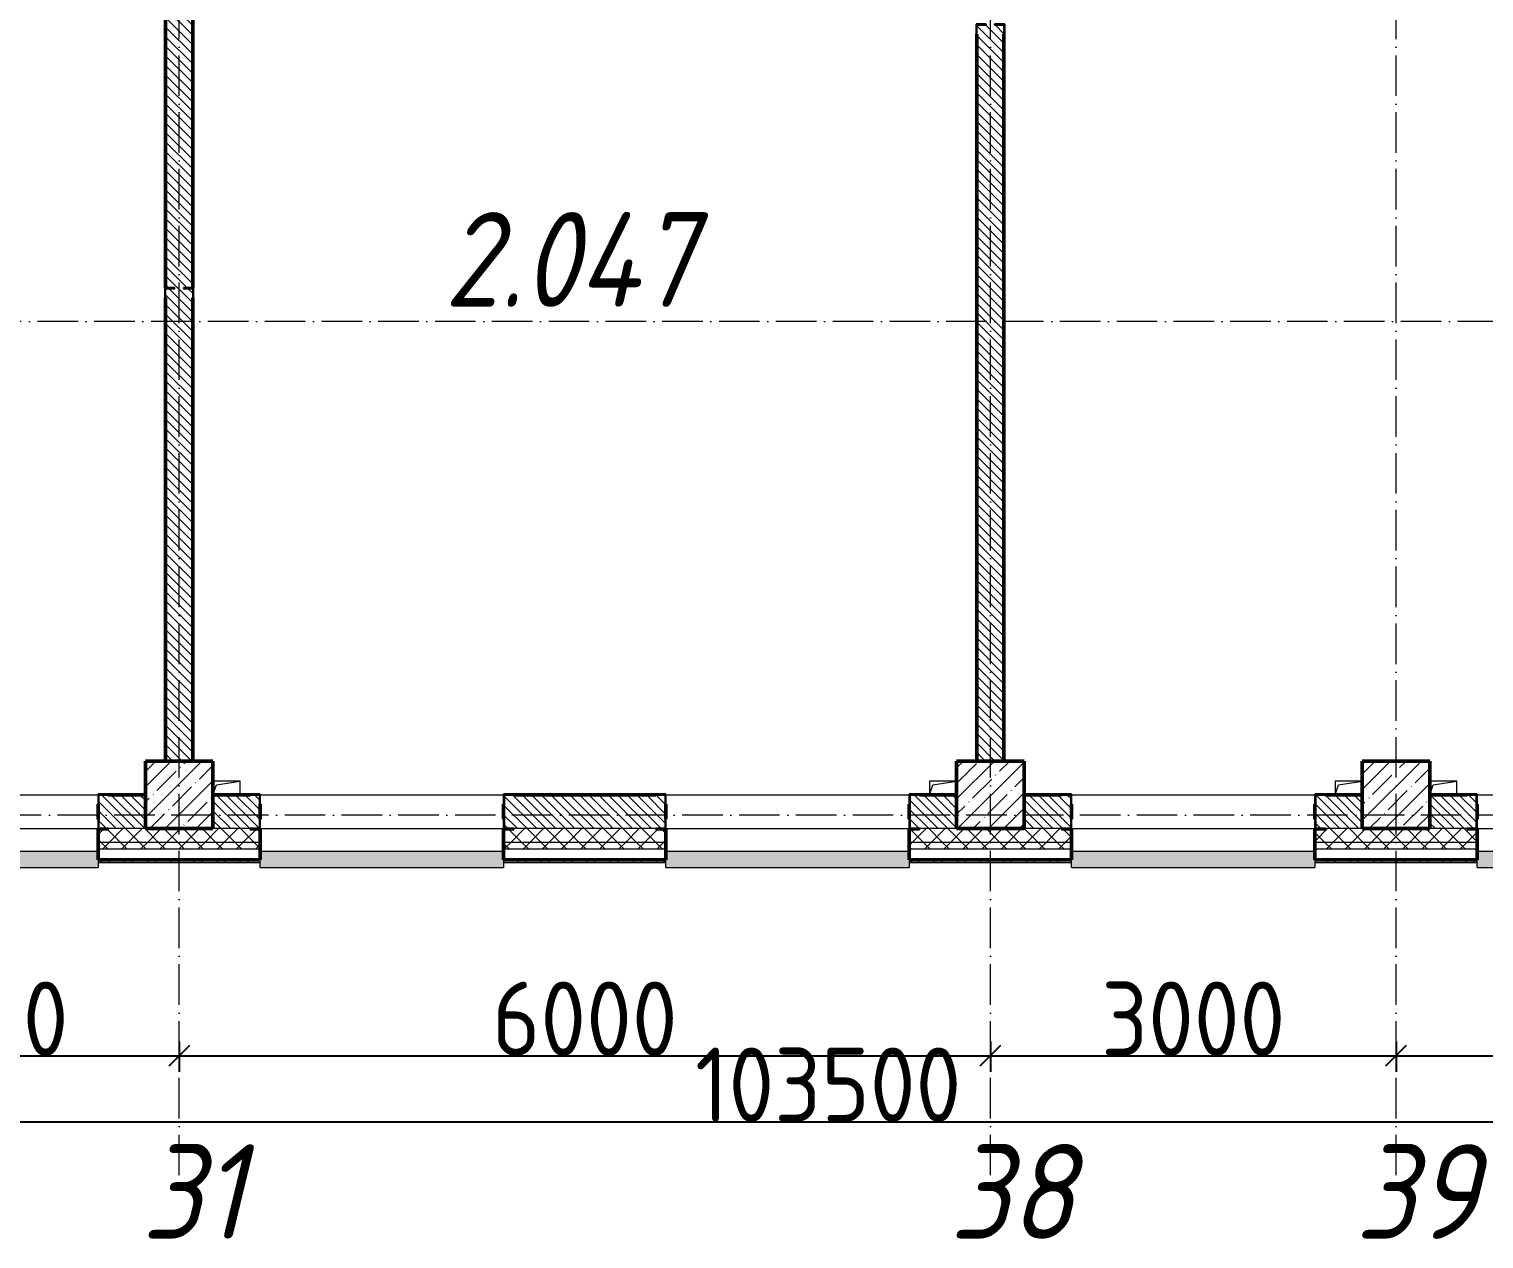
# Model space of a CAD drawing. Header units: millimetres. Extents: x -12989 to 629078, y -109036 to 555275.
# Drawn here: x 560058 to 570818, y 85832 to 94778 of the extents above; entities that cross this region are included whole.
import ezdxf

# ---------------------------------------------------------------- set-up
doc = ezdxf.new("R2010")
doc.units = ezdxf.units.MM
doc.linetypes.add('50_200_ШТРИХ_1Т_ш5_п1_п1_', pattern=[700, 500, -100, 0, -100])
for name, color, linetype, lineweight in [('A-____-____-DIMS', 7, 'Continuous', 9), ('A-GENM-____-MCUT', 7, 'Continuous', 25), ('A-GENM-____-OTLN', 7, 'Continuous', 9), ('A-GENM-____-OTLN-1', 7, 'Continuous', 25), ('A-GLAZ-____-OTLN', 7, 'Continuous', 9), ('A-WALL-____-MCUT-2', 7, 'Continuous', 50), ('A-WALL-____-MCUT-3', 7, 'Continuous', 9), ('A-WALL-____-OTLN', 7, 'Continuous', 9), ('A-WALL-____-PATT-1', 7, 'Continuous', 9), ('A-WALL-FNSH-MCUT-1', 7, 'Continuous', 9), ('S-COLS-____-MCUT', 7, 'Continuous', 50), ('S-COLS-____-OTLN', 7, 'Continuous', 9), ('S-GRID-____-IDEN', 7, 'Continuous', 9), ('S-GRID-____-OTLN-1', 7, '50_200_ШТРИХ_1Т_ш5_п1_п1_', 9), ('Марки помещений', 7, 'Continuous', 9)]:
    doc.layers.add(name, color=color, linetype=linetype, lineweight=lineweight)
doc.layers.add('A-GLAZ-____-OTLN-1', color=7, linetype='Continuous', lineweight=9, true_color=0xc0c0c0)
doc.styles.add('ISOCPEUR_I', font='isocpeui.ttf', dxfattribs={"width": 0.9, "height": 2.5})
doc.styles.add('ISOCPEUR_I_3', font='isocpeui.ttf', dxfattribs={"width": 0.85, "height": 2.2})
doc.styles.add('ISOCPEUR_I_9', font='isocpeui.ttf', dxfattribs={"width": 0.9, "height": 250})
doc.styles.add('СПДС', font='isocpeur.ttf', dxfattribs={"width": 0.9})
doc.dimstyles.new('ISO-2_5_0_9К_БОЛЬШОЙ_ОСИ', dxfattribs={"dimscale": 304.8, "dimtxt": 248.995294, "dimasz": 0.492126, "dimexe": 0.393701, "dimexo": 0, "dimgap": 0, "dimtad": 1, "dimdec": 0, "dimzin": 0, "dimdsep": 46, "dimtxsty": 'ISOCPEUR_I_9', "dimblk1": 'OBLIQUE', "dimblk2": 'OBLIQUE', "dimsah": 1, "dimcen": 0.09, "dimdle": 0.393701, "dimazin": 0, "dimtfac": 1, "dimtdec": 4, "dimtix": 1, "dimtmove": 0, "dimatfit": 3, "dimfxl": 1, "dimtvp": 1, "dimtolj": 1, "dimtzin": 0, "dimarcsym": 2})
pattern_1 = [(135, (516567.8, 90784.41), (-35.35534, -35.35534), [])]
pattern_2 = [(45, (516567.8, 90784.41), (-70.71068, 70.71068), []), (135, (516567.8, 90784.41), (-70.71068, -70.71068), [])]

# ---------------------------------------------------------------- blocks, each defined once
blk = doc.blocks.new('BSC_Колонна _Прямоугольная - 500х500-V59-АР1_План отверстий 2 этажа в осях 1-64_А-ГГ')
at = {"layer": 'S-COLS-____-OTLN'}
h = blk.add_hatch(dxfattribs=at)
h.set_pattern_fill('FP_88', color=256, style=0, pattern_type=2)
h.set_pattern_definition([(45, (-50600, 1668.96), (-114.04925, 114.04925), []), (45, (-50485.95, 1668.96), (-114.04925, 114.04925), [201.613, -40.323, 3.353, -36.97])])
h.paths.add_polyline_path([(-250, -250), (250, -250), (250, 250), (-250, 250), (-250, -175)], flags=0)
at = {"layer": 'S-COLS-____-MCUT'}
for p, q in [((250, 250), (-250, 250)), ((-250, 250), (-250, -250)), ((250, -250), (250, 250)), ((-250, -250), (250, -250))]:
    blk.add_line(p, q, dxfattribs=at)
blk = doc.blocks.new('BSC_Колонна _Прямоугольная - 500х500-V61-АР1_План отверстий 2 этажа в осях 1-64_А-ГГ')
at = {"layer": 'S-COLS-____-OTLN'}
h = blk.add_hatch(dxfattribs=at)
h.set_pattern_fill('FP_90', color=256, style=0, pattern_type=2)
h.set_pattern_definition([(45, (-53600, 1668.96), (-114.04925, 114.04925), []), (45, (-53485.95, 1668.96), (-114.04925, 114.04925), [201.613, -40.323, 3.353, -36.97])])
h.paths.add_polyline_path([(-250, -250), (250, -250), (250, 250), (-250, 250)], flags=0)
at = {"layer": 'S-COLS-____-MCUT'}
for p, q in [((250, 250), (-250, 250)), ((-250, 250), (-250, -250)), ((250, -250), (250, 250)), ((-250, -250), (250, -250))]:
    blk.add_line(p, q, dxfattribs=at)
blk = doc.blocks.new('BSC_Колонна _Прямоугольная - 500х500-V89-АР1_План отверстий 2 этажа в осях 1-64_А-ГГ')
at = {"layer": 'S-COLS-____-OTLN'}
h = blk.add_hatch(dxfattribs=at)
h.set_pattern_fill('FP_118', color=256, style=0, pattern_type=2)
h.set_pattern_definition([(45, (-44600, 1668.96), (-114.04925, 114.04925), []), (45, (-44485.95, 1668.96), (-114.04925, 114.04925), [201.613, -40.323, 3.353, -36.97])])
h.paths.add_polyline_path([(-250, -250), (250, -250), (250, 250), (-250, 250)], flags=0)
at = {"layer": 'S-COLS-____-MCUT'}
for p, q in [((250, 250), (-250, 250)), ((-250, 250), (-250, -250)), ((250, -250), (250, 250)), ((-250, -250), (250, -250))]:
    blk.add_line(p, q, dxfattribs=at)
blk = doc.blocks.new('Фахверк_СКБ_Уголок - 250_2700-27497298-АР1_План отверстий 2 этажа в осях 1-64_А-ГГ')
at = {"layer": 'A-GENM-____-MCUT'}
for p, q in [((200, 181), (125, 181)), ((125, 181), (125, 106)), ((131, 106), (131, 175)), ((131, 175), (200, 175)), ((200, 175), (200, 181)), ((125, 106), (131, 106)), ((131, -6), (125, -6)), ((125, -6), (125, -81)), ((125, -81), (200, -81)), ((131, -75), (131, -6)), ((200, -75), (131, -75)), ((200, -81), (200, -75))]:
    blk.add_line(p, q, dxfattribs=at)
blk = doc.blocks.new('Фахверк_СКБ_Уголок - 200_3550-28267367-АР1_План отверстий 2 этажа в осях 1-64_А-ГГ')
at = {"layer": 'A-GENM-____-MCUT'}
for p, q in [((200, 156), (125, 156)), ((125, 156), (125, 81)), ((131, 81), (131, 150)), ((131, 150), (200, 150)), ((200, 150), (200, 156)), ((125, 81), (131, 81)), ((131, 19), (125, 19)), ((125, 19), (125, -56)), ((131, -50), (131, 19)), ((125, -56), (200, -56)), ((200, -50), (131, -50)), ((200, -56), (200, -50))]:
    blk.add_line(p, q, dxfattribs=at)
blk = doc.blocks.new('AR_Отверстие прямоугольное _в плите_ - AR_Отверстие прямоугольное _в плите_-30510712-АР1_План отверстий 2 этажа в осях 1-64_А-ГГ')
at = {"layer": 'A-GENM-____-OTLN'}
for p, q in [((100, 50), (-100, 50)), ((-100, -50), (-75, 25)), ((-75, 25), (100, 50)), ((100, -50), (100, 50))]:
    blk.add_line(p, q, dxfattribs=at)
blk = doc.blocks.new('AR_Отверстие прямоугольное _в плите_ - AR_Отверстие прямоугольное _в плите_-V161-АР1_План отверстий 2 этажа в осях 1-64_А-ГГ')
at = {"layer": 'A-GENM-____-OTLN'}
for p, q in [((100, 50), (-100, 50)), ((-100, 50), (-100, -50)), ((-100, -50), (-75, 25)), ((-75, 25), (100, 50))]:
    blk.add_line(p, q, dxfattribs=at)
blk = doc.blocks.new('Отлив_СКБ - Отлив витража_120_НВФ-31885688-АР1_План отверстий 2 этажа в осях 1-64_А-ГГ')
at = {"layer": 'A-GLAZ-____-OTLN-1'}
for points in [[(4113, -2), (4800, -2), (4800, 0), (0, 0), (0, -2), (2345, -2)], [(4113, -120), (4800, -120), (4800, -2), (0, -2), (0, -120), (2345, -120)]]:
    blk.add_hatch(color=256, dxfattribs=at).paths.add_polyline_path(points, flags=0)
at = {"layer": 'A-GLAZ-____-OTLN'}
for p, q in [((0, 0), (4800, 0)), ((4800, -2), (0, -2)), ((0, -120), (0, -83)), ((4800, -83), (4800, -120)), ((0, -120), (4800, -120))]:
    blk.add_line(p, q, dxfattribs=at)
blk = doc.blocks.new('Отлив_СКБ - Отлив витража_120_НВФ-V194-АР1_План отверстий 2 этажа в осях 1-64_А-ГГ')
at = {"layer": 'A-GLAZ-____-OTLN-1'}
for points in [[(1800, -2), (1800, 0), (0, 0), (0, -2), (1544, -2)], [(1544, -120), (1800, -120), (1800, -2), (0, -2), (0, -120)]]:
    blk.add_hatch(color=256, dxfattribs=at).paths.add_polyline_path(points, flags=0)
at = {"layer": 'A-GLAZ-____-OTLN'}
for p, q in [((0, 0), (1800, 0)), ((1800, -2), (0, -2)), ((0, -120), (0, -83)), ((1800, -83), (1800, -120)), ((0, -120), (1800, -120))]:
    blk.add_line(p, q, dxfattribs=at)
blk = doc.blocks.new('154_Стойка_СКБ_Уголок - СМ-2180_200-28268025-АР1_План отверстий 2 этажа в осях 1-64_А-ГГ')
at = {"layer": 'A-GENM-____-MCUT'}
for p, q in [((125, 156), (125, 81)), ((200, 156), (125, 156)), ((131, 81), (131, 150)), ((131, 150), (200, 150)), ((200, 150), (200, 156)), ((125, 81), (131, 81)), ((131, 19), (125, 19)), ((125, 19), (125, -56)), ((131, -50), (131, 19)), ((125, -56), (200, -56)), ((200, -50), (131, -50)), ((200, -56), (200, -50))]:
    blk.add_line(p, q, dxfattribs=at)
blk = doc.blocks.new('_Oblique')
at = {"color": 0, "linetype": 'ByBlock', "lineweight": -2}
blk.add_line((-0.5, -0.5), (0.5, 0.5), dxfattribs=at)
blk = doc.blocks.new('*D2919')
at = {"layer": 'A-____-____-DIMS', "color": 0, "lineweight": -2, "transparency": 16777216}
for p, q in [((325371, -90356), (325371, -90582)), ((328371, -90356), (328371, -90582)), ((325251, -90462), (328491, -90462))]:
    blk.add_line(p, q, dxfattribs=at)
at = {"layer": 'Defpoints', "color": 0, "transparency": 16777216}
for p in [(325371, -90356), (328371, -90356), (328371, -90462)]:
    blk.add_point(p, dxfattribs=at)
at = {"layer": 'A-____-____-DIMS', "color": 0, "lineweight": -2, "transparency": 16777216, "xscale": 150, "yscale": 150, "zscale": 150, "rotation": 180}
blk.add_blockref('_Oblique', (325371, -90462), dxfattribs=at)
at = {"layer": 'A-____-____-DIMS', "color": 0, "lineweight": -2, "transparency": 16777216, "xscale": 150, "yscale": 150, "zscale": 150}
blk.add_blockref('_Oblique', (328371, -90462), dxfattribs=at)
at = {"layer": 'A-____-____-DIMS', "color": 0, "transparency": 16777216, "insert": (326871, -90188), "char_height": 548.6, "attachment_point": 5, "style": 'СПДС'}
blk.add_mtext('\\A1;3000', dxfattribs=at)
blk = doc.blocks.new('*D2920')
at = {"layer": 'A-____-____-DIMS', "color": 0, "lineweight": -2, "transparency": 16777216}
for p, q in [((328371, -90356), (328371, -90582)), ((334371, -90356), (334371, -90582)), ((328251, -90462), (334491, -90462))]:
    blk.add_line(p, q, dxfattribs=at)
at = {"layer": 'Defpoints', "color": 0, "transparency": 16777216}
for p in [(328371, -90356), (334371, -90356), (334371, -90462)]:
    blk.add_point(p, dxfattribs=at)
at = {"layer": 'A-____-____-DIMS', "color": 0, "lineweight": -2, "transparency": 16777216, "xscale": 150, "yscale": 150, "zscale": 150, "rotation": 180}
blk.add_blockref('_Oblique', (328371, -90462), dxfattribs=at)
at = {"layer": 'A-____-____-DIMS', "color": 0, "lineweight": -2, "transparency": 16777216, "xscale": 150, "yscale": 150, "zscale": 150}
blk.add_blockref('_Oblique', (334371, -90462), dxfattribs=at)
at = {"layer": 'A-____-____-DIMS', "color": 0, "transparency": 16777216, "insert": (331371, -90188), "char_height": 548.6, "attachment_point": 5, "style": 'СПДС'}
blk.add_mtext('\\A1;6000', dxfattribs=at)
blk = doc.blocks.new('*D2921')
at = {"layer": 'A-____-____-DIMS', "color": 0, "lineweight": -2, "transparency": 16777216}
for p, q in [((334371, -90356), (334371, -90582)), ((337371, -90356), (337371, -90582)), ((334251, -90462), (337491, -90462))]:
    blk.add_line(p, q, dxfattribs=at)
at = {"layer": 'Defpoints', "color": 0, "transparency": 16777216}
for p in [(334371, -90356), (337371, -90356), (337371, -90462)]:
    blk.add_point(p, dxfattribs=at)
at = {"layer": 'A-____-____-DIMS', "color": 0, "lineweight": -2, "transparency": 16777216, "xscale": 150, "yscale": 150, "zscale": 150, "rotation": 180}
blk.add_blockref('_Oblique', (334371, -90462), dxfattribs=at)
at = {"layer": 'A-____-____-DIMS', "color": 0, "lineweight": -2, "transparency": 16777216, "xscale": 150, "yscale": 150, "zscale": 150}
blk.add_blockref('_Oblique', (337371, -90462), dxfattribs=at)
at = {"layer": 'A-____-____-DIMS', "color": 0, "transparency": 16777216, "insert": (335871, -90188), "char_height": 548.6, "attachment_point": 5, "style": 'СПДС'}
blk.add_mtext('\\A1;3000', dxfattribs=at)
blk = doc.blocks.new('*D2922')
at = {"layer": 'A-____-____-DIMS', "color": 0, "lineweight": -2, "transparency": 16777216}
for p, q in [((337371, -90356), (337371, -90582)), ((343371, -90356), (343371, -90582)), ((337251, -90462), (343491, -90462))]:
    blk.add_line(p, q, dxfattribs=at)
at = {"layer": 'Defpoints', "color": 0, "transparency": 16777216}
for p in [(337371, -90356), (343371, -90356), (343371, -90462)]:
    blk.add_point(p, dxfattribs=at)
at = {"layer": 'A-____-____-DIMS', "color": 0, "lineweight": -2, "transparency": 16777216, "xscale": 150, "yscale": 150, "zscale": 150, "rotation": 180}
blk.add_blockref('_Oblique', (337371, -90462), dxfattribs=at)
at = {"layer": 'A-____-____-DIMS', "color": 0, "lineweight": -2, "transparency": 16777216, "xscale": 150, "yscale": 150, "zscale": 150}
blk.add_blockref('_Oblique', (343371, -90462), dxfattribs=at)
at = {"layer": 'A-____-____-DIMS', "color": 0, "transparency": 16777216, "insert": (340371, -90188), "char_height": 548.6, "attachment_point": 5, "style": 'СПДС'}
blk.add_mtext('\\A1;6000', dxfattribs=at)
blk = doc.blocks.new('*D2935')
at = {"layer": 'A-____-____-DIMS', "color": 0, "lineweight": -2, "transparency": 16777216}
for p, q in [((281421, -90844), (281421, -91070)), ((384921, -90844), (384921, -91070)), ((281301, -90950), (385041, -90950))]:
    blk.add_line(p, q, dxfattribs=at)
at = {"layer": 'Defpoints', "color": 0, "transparency": 16777216}
for p in [(281421, -90844), (384921, -90844), (384921, -90950)]:
    blk.add_point(p, dxfattribs=at)
at = {"layer": 'A-____-____-DIMS', "color": 0, "lineweight": -2, "transparency": 16777216, "xscale": 150, "yscale": 150, "zscale": 150, "rotation": 180}
blk.add_blockref('_Oblique', (281421, -90950), dxfattribs=at)
at = {"layer": 'A-____-____-DIMS', "color": 0, "lineweight": -2, "transparency": 16777216, "xscale": 150, "yscale": 150, "zscale": 150}
blk.add_blockref('_Oblique', (384921, -90950), dxfattribs=at)
at = {"layer": 'A-____-____-DIMS', "color": 0, "transparency": 16777216, "insert": (333171, -90676), "char_height": 548.6, "attachment_point": 5, "style": 'СПДС'}
blk.add_mtext('\\A1;103500', dxfattribs=at)
blk = doc.blocks.new('3эт')
at = {"layer": 'S-GRID-____-OTLN-1', "color": 251, "ltscale": 0.6, "true_color": 0x636466}
for p, q in [((328370.7, -91346.1), (328370.7, -76712.9)), ((334370.7, -91346.1), (334370.7, -76712.9)), ((337370.7, -91346.1), (337370.7, -76712.9)), ((387697.2, -85032.4), (279101.9, -85032.4)), ((387845.1, -88682.4), (279101.9, -88682.4))]:
    blk.add_line(p, q, dxfattribs=at)
at = {"layer": 'S-GRID-____-IDEN', "char_height": 700, "attachment_point": 1, "style": 'ISOCPEUR_I'}
for s, insert, width in [('31', (328092.4, -91116.3), 346.329), ('38', (334068.6, -91116.3), 404.05), ('39', (337068.6, -91116.3), 404.05)]:
    blk.add_mtext(s, dxfattribs=dict(at, insert=insert, width=width))
at = {"layer": 'A-____-____-DIMS'}
for base, p1, p2, override, picture, middle in [((328370.7, -90462), (325370.7, -90355.9), (328370.7, -90355.9), {"dimtxt": 1.8, "dimpost": '<>', "dimtxsty": 'СПДС', "dimfxl": 3000}, '*D2919', (326870.7, -90187.7)), ((334370.7, -90462), (328370.7, -90355.9), (334370.7, -90355.9), {"dimtxt": 1.8, "dimpost": '<>', "dimtxsty": 'СПДС', "dimfxl": 6000}, '*D2920', (331370.7, -90187.7)), ((337370.7, -90462), (334370.7, -90355.9), (337370.7, -90355.9), {"dimtxt": 1.8, "dimpost": '<>', "dimtxsty": 'СПДС', "dimfxl": 3000}, '*D2921', (335870.7, -90187.7)), ((343370.7, -90462), (337370.7, -90355.9), (343370.7, -90355.9), {"dimtxt": 1.8, "dimpost": '<>', "dimtxsty": 'СПДС', "dimfxl": 6000}, '*D2922', (340370.7, -90187.7)), ((384920.7, -90950.2), (281420.7, -90844.1), (384920.7, -90844.1), {"dimtxt": 1.8, "dimpost": '<>', "dimtxsty": 'СПДС', "dimfxl": 103500}, '*D2935', (333170.7, -90675.9))]:
    dim = blk.add_linear_dim(base=base, p1=p1, p2=p2, dimstyle='ISO-2_5_0_9К_БОЛЬШОЙ_ОСИ', override=override, dxfattribs=at)
    dim.commit()
    dim.dimension.update_dxf_attribs({"geometry": picture, "text_midpoint": middle})

msp = doc.modelspace()

# ---------------------------------------------------------------- hatches: boundary and pattern name
at = {"layer": 'A-WALL-____-PATT-1'}
h = msp.add_hatch(dxfattribs=at)
h.set_pattern_fill('FP_6', color=256, style=0, pattern_type=2)
h.set_pattern_definition(pattern_1)
h.paths.add_polyline_path([(561067.7976, 89365.4504), (561267.7976, 89365.4504), (561267.7976, 92859.4504), (561198.7976, 92859.4504), (561198.7976, 92865.4504), (561267.7976, 92865.4504), (561267.7976, 96365.4504), (561067.7976, 96365.4504), (561067.7976, 92865.4504), (561136.7976, 92865.4504), (561136.7976, 92859.4504), (561067.7976, 92859.4504), (561067.7976, 89800.329)], flags=0)
h = msp.add_hatch(dxfattribs=at)
h.set_pattern_fill('FP_6', color=256, style=0, pattern_type=2)
h.set_pattern_definition(pattern_1)
h.paths.add_polyline_path([(567067.7976, 89365.4504), (567267.7976, 89365.4504), (567267.5774, 94809.4504), (567198.7976, 94809.4504), (567198.7976, 94815.4504), (567136.7976, 94815.4504), (567136.7976, 94809.4504), (567067.7976, 94809.4504), (567067.7976, 89800.329)], flags=0)
h.paths.add_polyline_path([(567198.7976, 95965.4504), (567198.7976, 95971.4504), (567267.7976, 95971.4504), (567267.7976, 96365.4504), (567067.7976, 96365.4504), (567067.7976, 95971.4504), (567136.7976, 95971.4504), (567136.7976, 95965.4504)], flags=0)
h = msp.add_hatch(dxfattribs=at)
h.set_pattern_fill('FP_6', color=256, style=0, pattern_type=2)
h.set_pattern_definition(pattern_1)
h.paths.add_polyline_path([(560917.7976, 88865.4504), (560917.7976, 89115.4504), (560573.7976, 89115.4504), (560573.7976, 89046.4504), (560567.7976, 89046.4504), (560567.7976, 88934.4504), (560573.7976, 88934.4504), (560573.7976, 88865.4504), (560740.7152, 88865.4504)], flags=0)
h.paths.add_polyline_path([(558761.7976, 88865.4504), (558761.7976, 88934.4504), (558767.7976, 88934.4504), (558767.7976, 89046.4504), (558761.7976, 89046.4504), (558761.7976, 89115.4504), (558417.7976, 89115.4504), (558417.7976, 88865.4504), (558692.7976, 88865.4504)], flags=0)
h = msp.add_hatch(dxfattribs=at)
h.set_pattern_fill('FP_6', color=256, style=0, pattern_type=2)
h.set_pattern_definition(pattern_1)
h.paths.add_polyline_path([(566642.7976, 88865.4504), (566917.7976, 88865.4504), (566917.7976, 89115.4504), (566573.7976, 89115.4504), (566573.7976, 89046.4504), (566567.7976, 89046.4504), (566567.7976, 88934.4504), (566573.7976, 88934.4504), (566573.7976, 88865.4504)], flags=0)
h.paths.add_polyline_path([(564275.6438, 88865.4504), (564761.7976, 88865.4504), (564761.7976, 88934.4504), (564767.7976, 88934.4504), (564767.7976, 89046.4504), (564761.7976, 89046.4504), (564761.7976, 89115.4504), (563573.7976, 89115.4504), (563573.7976, 89046.4504), (563567.7976, 89046.4504), (563567.7976, 88934.4504), (563573.7976, 88934.4504), (563573.7976, 88865.4504), (563642.7976, 88865.4504)], flags=0)
h.paths.add_polyline_path([(561761.7976, 88865.4504), (561761.7976, 88934.4504), (561767.7976, 88934.4504), (561767.7976, 89046.4504), (561761.7976, 89046.4504), (561761.7976, 89115.4504), (561417.7976, 89115.4504), (561417.7976, 88865.4504), (561692.7976, 88865.4504)], flags=0)
h = msp.add_hatch(dxfattribs=at)
h.set_pattern_fill('FP_6', color=256, style=0, pattern_type=2)
h.set_pattern_definition(pattern_1)
h.paths.add_polyline_path([(569642.7976, 88865.4504), (569917.7976, 88865.4504), (569917.7976, 89115.4504), (569573.7976, 89115.4504), (569573.7976, 89046.4504), (569567.7976, 89046.4504), (569567.7976, 88934.4504), (569573.7976, 88934.4504), (569573.7976, 88865.4504), (569578.0367, 88865.4504)], flags=0)
h.paths.add_polyline_path([(567692.7976, 88865.4504), (567761.7976, 88865.4504), (567761.7976, 88934.4504), (567767.7924, 88934.4504), (567767.7924, 89046.4504), (567761.7976, 89046.4504), (567761.7976, 89115.4504), (567417.7976, 89115.4504), (567417.7976, 88865.4504)], flags=0)
h = msp.add_hatch(dxfattribs=at)
h.set_pattern_fill('FP_6', color=256, style=0, pattern_type=2)
h.set_pattern_definition(pattern_1)
h.paths.add_polyline_path([(575764.1617, 88865.4504), (575917.7976, 88865.4504), (575917.7976, 89115.4504), (575573.7976, 89115.4504), (575573.7976, 89046.4504), (575567.7976, 89046.4504), (575567.7976, 88934.4504), (575573.7976, 88934.4504), (575573.7976, 88865.4504), (575642.7976, 88865.4504)], flags=0)
h.paths.add_polyline_path([(570692.7976, 88865.4504), (570761.7976, 88865.4504), (570761.7976, 88934.4504), (570767.7872, 88934.4504), (570767.7872, 89046.4504), (570761.7976, 89046.4504), (570761.7976, 89115.4504), (570417.7976, 89115.4504), (570417.7976, 88865.4504), (570461.7688, 88865.4504)], flags=0)
h = msp.add_hatch(dxfattribs=at)
h.set_pattern_fill('FP_1', color=256, style=0, pattern_type=2)
h.set_pattern_definition(pattern_2)
h.paths.add_polyline_path([(617817.7976, 88765.4504), (617817.7976, 88865.4504), (608792.7976, 88865.4504), (608792.7976, 88859.4504), (608717.7976, 88859.4504), (608717.7976, 88765.4504), (617317.7976, 88765.4504)], flags=0)
h.paths.add_polyline_path([(606917.7976, 88765.4504), (606917.7976, 88859.4504), (606842.7976, 88859.4504), (606842.7976, 88865.4504), (598967.7976, 88865.4504), (598967.7976, 88765.4504), (606694.7867, 88765.4504)], flags=0)
h.paths.add_polyline_path([(597467.7976, 88765.4504), (597967.7976, 88765.4504), (597967.7976, 88865.4504), (596842.7976, 88865.4504), (596842.7976, 88859.4504), (596767.7976, 88859.4504), (596767.7976, 88765.4504), (596842.7976, 88765.4504)], flags=0)
h.paths.add_polyline_path([(587567.7976, 88765.4504), (588967.7976, 88765.4504), (588967.7976, 88865.4504), (587642.7976, 88865.4504), (587642.7976, 88859.4504), (587567.7976, 88859.4504)], flags=0)
h.paths.add_polyline_path([(585417.7976, 88765.4504), (585767.7976, 88765.4504), (585767.7976, 88859.4504), (585692.7976, 88859.4504), (585692.7976, 88865.4504), (584642.7976, 88865.4504), (584642.7976, 88859.4504), (584567.7976, 88859.4504), (584567.7976, 88765.4504), (584917.7976, 88765.4504)], flags=0)
h.paths.add_polyline_path([(582767.4945, 88765.4504), (582767.4945, 88859.4504), (582692.7976, 88859.4504), (582692.7976, 88865.4504), (581642.7976, 88865.4504), (581642.7976, 88859.4504), (581567.7976, 88859.4504), (581567.7976, 88765.4504), (581950.2867, 88765.4504)], flags=0)
h.paths.add_polyline_path([(579767.7976, 88765.4504), (579767.7976, 88859.4504), (579692.7976, 88859.4504), (579692.7976, 88865.4504), (578642.7976, 88865.4504), (578642.7976, 88859.4504), (578567.7976, 88859.4504), (578567.7976, 88765.4504), (579299.0902, 88765.4504)], flags=0)
h.paths.add_polyline_path([(575917.7976, 88765.4504), (576767.7976, 88765.4504), (576767.7976, 88859.4504), (576692.7976, 88859.4504), (576692.7976, 88865.4504), (575642.7976, 88865.4504), (575642.7976, 88859.4504), (575567.7976, 88859.4504), (575567.7872, 88765.4504), (575764.1617, 88765.4504)], flags=0)
h.paths.add_polyline_path([(570461.7688, 88765.4504), (570767.7872, 88765.4504), (570767.7872, 88859.4504), (570692.7976, 88859.4504), (570692.7976, 88865.4504), (569642.7976, 88865.4504), (569642.7976, 88859.4504), (569567.7976, 88859.4504), (569567.7924, 88765.4504), (570417.7976, 88765.4504)], flags=0)
h.paths.add_polyline_path([(566567.7976, 88765.4504), (567767.7924, 88765.4504), (567767.7924, 88859.4504), (567692.7976, 88859.4504), (567692.7976, 88865.4504), (566642.7976, 88865.4504), (566642.7976, 88859.4504), (566567.7976, 88859.4504)], flags=0)
h.paths.add_polyline_path([(564275.6438, 88765.4504), (564767.7976, 88765.4504), (564767.7976, 88859.4504), (564692.7976, 88859.4504), (564692.7976, 88865.4504), (563642.7976, 88865.4504), (563642.7976, 88859.4504), (563567.7976, 88859.4504), (563567.7976, 88765.4504), (563642.7976, 88765.4504)], flags=0)
h.paths.add_polyline_path([(561624.4474, 88765.4504), (561767.7976, 88765.4504), (561767.7976, 88859.4504), (561692.7976, 88859.4504), (561692.7976, 88865.4504), (560642.7976, 88865.4504), (560642.7976, 88859.4504), (560567.7976, 88859.4504), (560567.7976, 88765.4504), (561417.7976, 88765.4504)], flags=0)
h.paths.add_polyline_path([(558767.7976, 88765.4504), (558767.7976, 88859.4504), (558692.7976, 88859.4504), (558692.7976, 88865.4504), (557642.7976, 88865.4504), (557642.7976, 88859.4504), (557567.7976, 88859.4504), (557567.7976, 88765.4504), (558692.7976, 88765.4504)], flags=0)
h.paths.add_polyline_path([(555767.7976, 88765.4504), (555767.7976, 88859.4504), (555692.7976, 88860.0933), (555692.7976, 88865.4504), (554367.7976, 88865.4504), (554367.7976, 88765.4504), (555761.7976, 88765.4504)], flags=0)
h.paths.add_polyline_path([(551367.7976, 88765.4504), (552567.7976, 88765.4504), (552567.7976, 88859.4504), (552492.7976, 88859.4504), (552492.7976, 88865.4504), (551367.7976, 88865.4504)], flags=0)
h.paths.add_polyline_path([(549561.7976, 88765.4504), (549567.7976, 88765.4504), (549567.7976, 88859.4504), (549492.7976, 88859.4504), (549492.7976, 88865.4504), (548442.7976, 88865.4504), (548442.7976, 88859.4504), (548367.7976, 88859.4504), (548368.4652, 88765.4504), (549492.7976, 88765.4504)], flags=0)
h.paths.add_polyline_path([(546492.7976, 88765.4504), (546567.7976, 88765.4504), (546567.7976, 88859.4504), (546492.7976, 88859.4504), (546492.7976, 88865.4504), (545367.7976, 88865.4504), (545367.7976, 88765.4504), (545867.7976, 88765.4504)], flags=0)
h.paths.add_polyline_path([(542867.7976, 88765.4504), (543567.7976, 88765.4504), (543567.7976, 88859.4504), (543492.7976, 88859.4504), (543492.7976, 88865.4504), (542367.7976, 88865.4504), (542367.7976, 88765.4504)], flags=0)
h.paths.add_polyline_path([(540567.7976, 88765.4504), (540567.7976, 88859.4504), (540492.7976, 88859.4504), (540492.7976, 88865.4504), (539442.7976, 88865.4504), (539442.7976, 88859.4504), (539367.7976, 88859.4504), (539367.7976, 88765.4504), (539531.1438, 88765.4504)], flags=0)
h.paths.add_polyline_path([(537492.7976, 88765.4504), (537567.7976, 88765.4504), (537567.7976, 88859.4504), (537492.7976, 88859.4504), (537492.7976, 88865.4504), (536367.7976, 88865.4504), (536367.7976, 88765.4504), (536879.9473, 88765.4504)], flags=0)
h.paths.add_polyline_path([(533367.7976, 88765.4504), (534567.7976, 88765.4504), (534567.7976, 88859.4504), (534492.7976, 88859.4504), (534492.7976, 88865.4504), (533367.7976, 88865.4504)], flags=0)
h.paths.add_polyline_path([(531567.7976, 88765.4504), (531567.7976, 88859.4504), (531492.7976, 88859.4504), (531492.7976, 88865.4504), (530442.7976, 88865.4504), (530442.7976, 88859.4504), (530367.7976, 88859.4504), (530367.7976, 88765.4504), (531467.7976, 88765.4504)], flags=0)
h.paths.add_polyline_path([(529367.7976, 88765.4504), (529367.7976, 88859.4504), (529292.7976, 88859.4504), (529292.7976, 88865.4504), (524042.7976, 88865.4504), (524042.7976, 88859.4504), (523967.7976, 88859.4504), (523967.7976, 88765.4504), (528926.358, 88765.4504)], flags=0)
h.paths.add_polyline_path([(521867.7976, 88765.4504), (522967.7976, 88765.4504), (522967.7976, 88859.4504), (522892.7976, 88859.4504), (522892.7976, 88865.4504), (514117.7976, 88865.4504), (514117.7976, 88765.4504), (521856.5009, 88765.4504)], flags=0)
h = msp.add_hatch(dxfattribs=at)
h.set_pattern_fill('FP_1', color=256, style=0, pattern_type=2)
h.set_pattern_definition(pattern_2)
h.paths.add_polyline_path([(617817.7976, 88715.4504), (617917.7976, 88715.4504), (617917.7976, 88765.4504), (608717.7976, 88765.4504), (608717.7976, 88715.4504), (617299.5724, 88715.4504)], flags=0)
h.paths.add_polyline_path([(605811.0546, 88715.4504), (606917.7976, 88715.4504), (606917.7976, 88765.4504), (598967.7976, 88765.4504), (598967.7976, 88715.4504), (604927.3224, 88715.4504)], flags=0)
h.paths.add_polyline_path([(596767.7976, 88715.4504), (597967.7976, 88715.4504), (597967.7976, 88765.4504), (596767.7976, 88765.4504)], flags=0)
h.paths.add_polyline_path([(588967.7976, 88715.4504), (588967.7976, 88765.4504), (587567.7976, 88765.4504), (587567.7976, 88715.4504), (588136.4117, 88715.4504)], flags=0)
h.paths.add_polyline_path([(585767.7976, 88715.4504), (585767.7976, 88765.4504), (584567.7976, 88765.4504), (584567.7976, 88715.4504), (585485.2152, 88715.4504)], flags=0)
h.paths.add_polyline_path([(581950.2867, 88715.4504), (582767.4945, 88715.4504), (582767.4945, 88765.4504), (581567.7976, 88765.4504), (581567.7976, 88715.4504)], flags=0)
h.paths.add_polyline_path([(579767.7976, 88715.4504), (579767.7976, 88765.4504), (578567.7976, 88765.4504), (578567.7976, 88715.4504), (579299.0902, 88715.4504)], flags=0)
h.paths.add_polyline_path([(576647.8938, 88715.4504), (576767.7976, 88715.4504), (576767.7976, 88765.4504), (575567.7872, 88765.4504), (575567.7872, 88715.4504), (575764.1617, 88715.4504)], flags=0)
h.paths.add_polyline_path([(570767.7872, 88715.4504), (570767.7872, 88765.4504), (569567.7924, 88765.4504), (569567.7924, 88715.4504), (570461.7688, 88715.4504)], flags=0)
h.paths.add_polyline_path([(567767.7924, 88715.4504), (567767.7924, 88765.4504), (566567.7976, 88765.4504), (566567.7976, 88715.4504), (566926.8402, 88715.4504)], flags=0)
h.paths.add_polyline_path([(563567.7976, 88715.4504), (564767.7976, 88715.4504), (564767.7976, 88765.4504), (563567.7976, 88765.4504)], flags=0)
h.paths.add_polyline_path([(561624.4474, 88715.4504), (561767.7976, 88715.4504), (561767.7976, 88765.4504), (560567.7976, 88765.4504), (560567.7976, 88715.4504), (560740.7152, 88715.4504)], flags=0)
h.paths.add_polyline_path([(558767.7976, 88715.4504), (558767.7976, 88765.4504), (557567.7976, 88765.4504), (557567.7976, 88715.4504), (558089.5188, 88715.4504)], flags=0)
h.paths.add_polyline_path([(555438.3224, 88715.4504), (555767.7976, 88715.4504), (555767.7976, 88765.4504), (554367.7976, 88765.4504), (554367.7976, 88715.4504), (554554.5902, 88715.4504)], flags=0)
h.paths.add_polyline_path([(552567.7976, 88715.4504), (552567.7976, 88765.4504), (551367.7976, 88765.4504), (551367.7976, 88715.4504), (551903.3938, 88715.4504)], flags=0)
h.paths.add_polyline_path([(549567.7976, 88715.4504), (549567.7976, 88765.4504), (548367.7976, 88765.4504), (548368.4652, 88715.4504)], flags=0)
h.paths.add_polyline_path([(546567.7976, 88715.4504), (546567.7976, 88765.4504), (545367.7976, 88765.4504), (545367.7976, 88715.4504)], flags=0)
h.paths.add_polyline_path([(542367.7976, 88715.4504), (543567.7976, 88715.4504), (543567.7976, 88765.4504), (542367.7976, 88765.4504)], flags=0)
h.paths.add_polyline_path([(540567.7976, 88715.4504), (540567.7976, 88765.4504), (539367.7976, 88765.4504), (539367.7976, 88715.4504), (539531.1438, 88715.4504)], flags=0)
h.paths.add_polyline_path([(537567.7976, 88715.4504), (537567.7976, 88765.4504), (536367.7976, 88765.4504), (536367.7976, 88715.4504), (536879.9473, 88715.4504)], flags=0)
h.paths.add_polyline_path([(534567.7976, 88715.4504), (534567.7976, 88765.4504), (533367.7976, 88765.4504), (533367.7976, 88715.4504), (534228.7509, 88715.4504)], flags=0)
h.paths.add_polyline_path([(531567.7976, 88715.4504), (531567.7976, 88765.4504), (530367.7976, 88765.4504), (530367.7976, 88715.4504), (530693.8223, 88715.4504)], flags=0)
h.paths.add_polyline_path([(529367.7976, 88715.4504), (529367.7976, 88765.4504), (523967.7976, 88765.4504), (523967.7976, 88715.4504), (528926.358, 88715.4504)], flags=0)
h.paths.add_polyline_path([(522967.7976, 88715.4504), (522967.7976, 88765.4504), (514017.7976, 88765.4504), (514017.7976, 88715.4504), (521856.5009, 88715.4504)], flags=0)
h = msp.add_hatch(dxfattribs=at)
h.set_pattern_fill('FP_3', color=256, style=0, pattern_type=2)
h.set_pattern_definition([(45, (516567.8, 90784.41), (-85.53659, 85.53659), []), (45, (516624.82, 90784.41), (-85.53659, 85.53659), [])])
h.paths.add_polyline_path([(588136.4117, 88615.4504), (588432.7976, 88615.4504), (588432.7976, 88635.4504), (587568.7976, 88635.4504), (587568.7976, 88615.4504)], flags=0)
h.paths.add_polyline_path([(585485.2152, 88615.4504), (585767.7976, 88615.4504), (585767.7976, 88635.4504), (584567.7976, 88635.4504), (584567.7976, 88615.4504), (584601.4831, 88615.4504)], flags=0)
h.paths.add_polyline_path([(582767.4945, 88615.4504), (582767.4945, 88635.4504), (581567.7976, 88635.4504), (581567.7976, 88615.4504), (581950.2867, 88615.4504)], flags=0)
h.paths.add_polyline_path([(578568.7976, 88615.4504), (579767.7976, 88615.4504), (579767.7976, 88635.4504), (578568.7976, 88635.4504)], flags=0)
h.paths.add_polyline_path([(576647.8938, 88615.4504), (576767.7976, 88615.4504), (576767.7976, 88635.4504), (575567.7976, 88635.4504), (575567.7976, 88615.4504), (575764.1617, 88615.4504)], flags=0)
h.paths.add_polyline_path([(569578.0367, 88615.4504), (570767.7976, 88615.4504), (570767.7976, 88635.4504), (569567.7976, 88635.4504), (569567.7976, 88615.4504)], flags=0)
h.paths.add_polyline_path([(567767.7976, 88615.4504), (567767.7976, 88635.4504), (566567.7976, 88635.4504), (566567.7976, 88615.4504), (566926.8402, 88615.4504)], flags=0)
h.paths.add_polyline_path([(564275.6438, 88615.4504), (564767.7976, 88615.4504), (564767.7976, 88635.4504), (563567.7976, 88635.4504), (563567.7976, 88615.4504)], flags=0)
h.paths.add_polyline_path([(561624.4474, 88615.4504), (561767.7976, 88615.4504), (561767.7976, 88635.4504), (560567.7976, 88635.4504), (560567.7976, 88615.4504), (560740.7152, 88615.4504)], flags=0)
h.paths.add_polyline_path([(558089.5188, 88615.4504), (558767.7976, 88615.4504), (558767.7976, 88635.4504), (557567.7976, 88635.4504), (557567.7976, 88615.4504)], flags=0)
h.paths.add_polyline_path([(555438.3224, 88615.4504), (555767.7976, 88615.4504), (555767.7976, 88635.4504), (554902.7976, 88635.4504), (554902.7976, 88615.4504)], flags=0)

# ---------------------------------------------------------------- linework, layer by layer
at = {"layer": 'A-WALL-____-MCUT-2'}
for p, q in [((561067.7976, 96365.4504), (561067.7976, 92865.4504)), ((561267.7976, 92865.4504), (561267.7976, 96365.4504)), ((567067.7976, 94740.4504), (567067.7976, 89365.4504)), ((567267.7976, 89365.4504), (567267.7976, 94740.4504)), ((561067.7976, 92790.4504), (561067.7976, 89365.4504)), ((561267.7976, 89365.4504), (561267.7976, 92790.4504)), ((560917.7976, 89115.4504), (560642.7976, 89115.4504)), ((561692.7976, 89115.4504), (561417.7976, 89115.4504)), ((564692.7976, 89115.4504), (563642.7976, 89115.4504)), ((566917.7976, 89115.4504), (566642.7976, 89115.4504)), ((567692.7976, 89115.4504), (567417.7976, 89115.4504)), ((569917.7976, 89115.4504), (569642.7976, 89115.4504)), ((570692.7976, 89115.4504), (570417.7976, 89115.4504)), ((560567.7976, 89046.4504), (560567.7976, 88934.4504)), ((561767.7976, 88934.4504), (561767.7976, 89046.4504)), ((563567.7976, 89046.4504), (563567.7976, 88934.4504)), ((564767.7976, 88934.4504), (564767.7976, 89046.4504)), ((566567.7976, 89046.4504), (566567.7976, 88934.4504)), ((567767.7924, 88934.4504), (567767.7924, 89046.4504)), ((569567.7924, 89046.4504), (569567.7924, 88934.4504)), ((570767.7872, 88934.4504), (570767.7872, 89046.4504)), ((560567.7976, 88859.4504), (560567.7976, 88635.4504)), ((561767.7976, 88635.4504), (561767.7976, 88859.4504)), ((563567.7976, 88859.4504), (563567.7976, 88635.4504)), ((564767.7976, 88635.4504), (564767.7976, 88859.4504)), ((566567.7976, 88859.4504), (566567.7976, 88635.4504)), ((567767.7924, 88635.4504), (567767.7924, 88859.4504)), ((569567.7924, 88859.4504), (569567.7924, 88635.4504)), ((570767.7872, 88635.4504), (570767.7872, 88859.4504)), ((560567.7976, 88635.4504), (561767.7976, 88635.4504)), ((563567.7976, 88635.4504), (564767.7976, 88635.4504)), ((566567.7976, 88635.4504), (567767.7924, 88635.4504)), ((569567.7924, 88635.4504), (570767.7872, 88635.4504))]:
    msp.add_line(p, q, dxfattribs=at)
at = {"layer": 'A-WALL-____-MCUT-3'}
for p, q in [((560917.7976, 88865.4504), (560642.7976, 88865.4504)), ((561692.7976, 88865.4504), (561417.7976, 88865.4504)), ((564692.7976, 88865.4504), (563642.7976, 88865.4504)), ((566917.7976, 88865.4504), (566642.7976, 88865.4504)), ((567692.7976, 88865.4504), (567417.7976, 88865.4504)), ((569917.7976, 88865.4504), (569642.7976, 88865.4504)), ((570692.7976, 88865.4504), (570417.7976, 88865.4504)), ((560567.7976, 88765.4504), (561767.7976, 88765.4504)), ((560567.7976, 88715.4504), (561767.7976, 88715.4504)), ((563567.7976, 88765.4504), (564767.7976, 88765.4504)), ((563567.7976, 88715.4504), (564767.7976, 88715.4504)), ((566567.7976, 88765.4504), (567767.7924, 88765.4504)), ((566567.7976, 88715.4504), (567767.7924, 88715.4504)), ((569567.7924, 88765.4504), (570767.7872, 88765.4504)), ((569567.7924, 88715.4504), (570767.7872, 88715.4504))]:
    msp.add_line(p, q, dxfattribs=at)
at = {"layer": 'A-WALL-____-OTLN'}
for p, q in [((558767.7976, 89115.4504), (560567.7976, 89115.4504)), ((561767.7976, 89115.4504), (563567.7976, 89115.4504)), ((564767.7976, 89115.4504), (566567.7976, 89115.4504)), ((567767.7976, 89115.4504), (569567.7924, 89115.4504)), ((570767.7976, 89115.4504), (575567.7872, 89115.4504)), ((558767.7976, 88865.4504), (560567.7976, 88865.4504)), ((561767.7976, 88865.4504), (563567.7976, 88865.4504)), ((564767.7976, 88865.4504), (566567.7976, 88865.4504)), ((567767.7976, 88865.4504), (569567.7924, 88865.4504)), ((570767.7976, 88865.4504), (575567.7872, 88865.4504))]:
    msp.add_line(p, q, dxfattribs=at)
at = {"layer": 'A-WALL-FNSH-MCUT-1'}
for p, q in [((560567.7976, 88635.4504), (560567.7976, 88615.4504)), ((560567.7976, 88615.4504), (561767.7976, 88615.4504)), ((561767.7976, 88615.4504), (561767.7976, 88635.4504)), ((563567.7976, 88635.4504), (563567.7976, 88615.4504)), ((563567.7976, 88615.4504), (564767.7976, 88615.4504)), ((564767.7976, 88615.4504), (564767.7976, 88635.4504)), ((566567.7976, 88635.4504), (566567.7976, 88615.4504)), ((566567.7976, 88615.4504), (567767.7976, 88615.4504)), ((567767.7976, 88635.4504), (567767.7924, 88635.4504)), ((567767.7976, 88615.4504), (567767.7976, 88635.4504)), ((569567.7976, 88635.4504), (569567.7976, 88615.4504)), ((569567.7976, 88615.4504), (570767.7976, 88615.4504)), ((570767.7976, 88635.4504), (570767.7872, 88635.4504)), ((570767.7976, 88615.4504), (570767.7976, 88635.4504))]:
    msp.add_line(p, q, dxfattribs=at)

# ---------------------------------------------------------------- block references
msp.add_blockref('3эт', (232797.0902, 177647.8646))
at = {"layer": 'A-GENM-____-OTLN'}
for name, p in [('AR_Отверстие прямоугольное _в плите_ - AR_Отверстие прямоугольное _в плите_-30510712-АР1_План отверстий 2 этажа в осях 1-64_А-ГГ', (561517.7976, 89165.4504)), ('AR_Отверстие прямоугольное _в плите_ - AR_Отверстие прямоугольное _в плите_-V161-АР1_План отверстий 2 этажа в осях 1-64_А-ГГ', (566817.7976, 89165.4504)), ('AR_Отверстие прямоугольное _в плите_ - AR_Отверстие прямоугольное _в плите_-V161-АР1_План отверстий 2 этажа в осях 1-64_А-ГГ', (569817.7976, 89165.4504)), ('AR_Отверстие прямоугольное _в плите_ - AR_Отверстие прямоугольное _в плите_-30510712-АР1_План отверстий 2 этажа в осях 1-64_А-ГГ', (570517.7976, 89165.4504))]:
    msp.add_blockref(name, p, dxfattribs=at)
at = {"layer": 'A-GENM-____-OTLN-1'}
for name, p, rotation in [('154_Стойка_СКБ_Уголок - СМ-2180_200-28268025-АР1_План отверстий 2 этажа в осях 1-64_А-ГГ', (567117.7976, 94940.4504), 269.9999999999999), ('Фахверк_СКБ_Уголок - 200_3550-28267367-АР1_План отверстий 2 этажа в осях 1-64_А-ГГ', (561117.7976, 92990.4504), 269.9999999999999), ('Фахверк_СКБ_Уголок - 250_2700-27497298-АР1_План отверстий 2 этажа в осях 1-64_А-ГГ', (561892.7976, 89040.4504), 180), ('Фахверк_СКБ_Уголок - 250_2700-27497298-АР1_План отверстий 2 этажа в осях 1-64_А-ГГ', (564892.7976, 89040.4504), 180), ('Фахверк_СКБ_Уголок - 250_2700-27497298-АР1_План отверстий 2 этажа в осях 1-64_А-ГГ', (567892.7976, 89040.4504), 180), ('Фахверк_СКБ_Уголок - 250_2700-27497298-АР1_План отверстий 2 этажа в осях 1-64_А-ГГ', (570892.7976, 89040.4504), 180)]:
    msp.add_blockref(name, p, dxfattribs=dict(at, rotation=rotation))
for p in [(560442.7976, 88940.4504), (563442.7976, 88940.4504), (566442.7976, 88940.4504), (569442.7976, 88940.4504)]:
    msp.add_blockref('Фахверк_СКБ_Уголок - 250_2700-27497298-АР1_План отверстий 2 этажа в осях 1-64_А-ГГ', p, dxfattribs=at)
at = {"layer": 'A-GLAZ-____-OTLN'}
for name, p in [('Отлив_СКБ - Отлив витража_120_НВФ-V194-АР1_План отверстий 2 этажа в осях 1-64_А-ГГ', (558767.7976, 88698.4504)), ('Отлив_СКБ - Отлив витража_120_НВФ-V194-АР1_План отверстий 2 этажа в осях 1-64_А-ГГ', (561767.7976, 88698.4504)), ('Отлив_СКБ - Отлив витража_120_НВФ-V194-АР1_План отверстий 2 этажа в осях 1-64_А-ГГ', (564767.7976, 88698.4504)), ('Отлив_СКБ - Отлив витража_120_НВФ-V194-АР1_План отверстий 2 этажа в осях 1-64_А-ГГ', (567767.7924, 88698.4504)), ('Отлив_СКБ - Отлив витража_120_НВФ-31885688-АР1_План отверстий 2 этажа в осях 1-64_А-ГГ', (570767.7872, 88698.4504))]:
    msp.add_blockref(name, p, dxfattribs=at)
at = {"layer": 'S-COLS-____-OTLN'}
for name, p in [('BSC_Колонна _Прямоугольная - 500х500-V89-АР1_План отверстий 2 этажа в осях 1-64_А-ГГ', (561167.7976, 89115.4504)), ('BSC_Колонна _Прямоугольная - 500х500-V59-АР1_План отверстий 2 этажа в осях 1-64_А-ГГ', (567167.7976, 89115.4504)), ('BSC_Колонна _Прямоугольная - 500х500-V61-АР1_План отверстий 2 этажа в осях 1-64_А-ГГ', (570167.7976, 89115.4504))]:
    msp.add_blockref(name, p, dxfattribs=at)

# ---------------------------------------------------------------- texts
at = {"layer": 'Марки помещений', "insert": (563128.0441, 93424.5064), "char_height": 700, "width": 817.72125, "attachment_point": 1, "style": 'ISOCPEUR_I_3'}
msp.add_mtext('2.047', dxfattribs=at)

doc.saveas('drawing.dxf')
